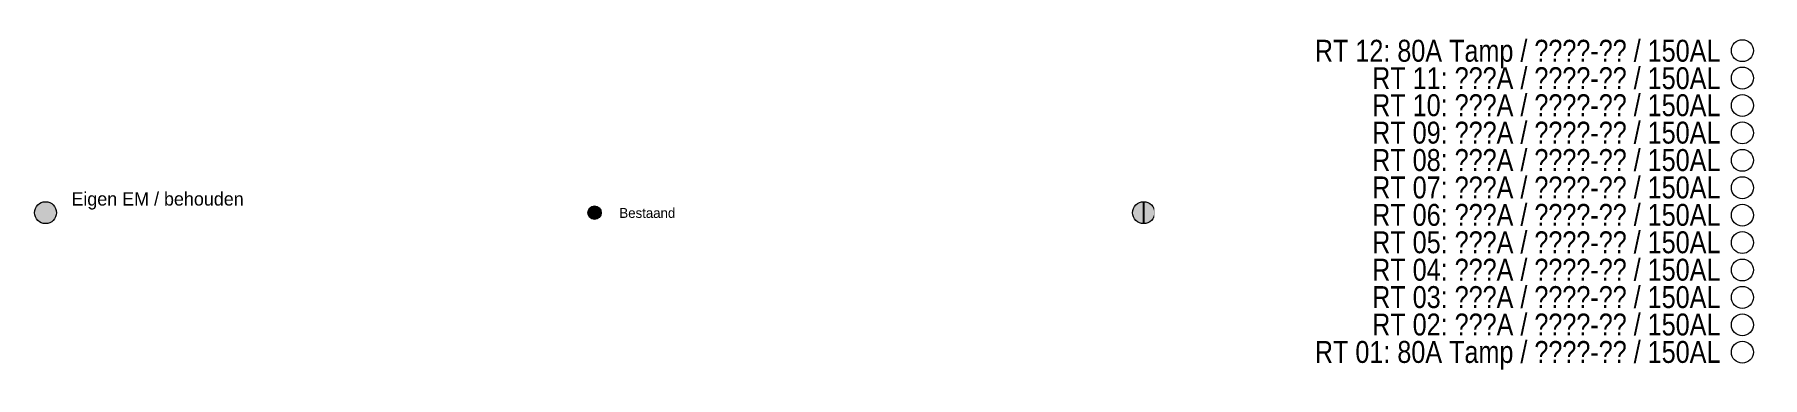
# Model space of a CAD drawing. Extents: x -0.5 to 78.2, y -7.5 to 8.1.
import ezdxf
from ezdxf.enums import TextEntityAlignment as Align

# ---------------------------------------------------------------- set-up
doc = ezdxf.new("R2018")
doc.units = 0
doc.header["$MEASUREMENT"] = 0
doc.linetypes.add('DASHED', pattern=[0.75, 0.5, -0.25])
for name, color, linetype, lineweight in [('01 - Bestaande kabel', 125, 'Continuous', 0), ('Aansluiting LS K01', 120, 'DASHED', 0), ('Aansluiting LS K02', 52, 'DASHED', 0), ('Aansluiting LS K03', 5, 'DASHED', 0), ('Aansluiting LS K06', 30, 'DASHED', 0), ('Aansluiting LS K07', 252, 'DASHED', 0), ('Aansluiting LS K08', 244, 'DASHED', 0), ('Aansluiting LS K09', 104, 'DASHED', 0), ('Aansluiting LS K10', 1, 'DASHED', 0), ('Aansluiting LS K11', 190, 'DASHED', 0), ('Aansluiting LS K12', 201, 'DASHED', 0), ('Knooppunt LS AM', 7, 'Continuous', 0)]:
    doc.layers.add(name, color=color, linetype=linetype, lineweight=lineweight)
doc.layers.add('01 - Station', color=7, linetype='Continuous')
doc.layers.add('Aansluiting LS K04', color=3, linetype='DASHED', lineweight=0, true_color=0x00f000)
doc.layers.add('Aansluiting LS K05', color=6, linetype='DASHED', lineweight=0, true_color=0xeb00eb)
doc.styles.add('TECHBASE_ARIAL_NOVA_LIGHT', font='ArialNova-Light.ttf')

# ---------------------------------------------------------------- blocks, each defined once
blk = doc.blocks.new('TB_NIEUWE MOF__40955691265E_B54C1F3F_ANL1_TEXT1_H045')
h = blk.add_hatch(color=0)
h.dxf.hatch_style = 1
edge = h.paths.add_edge_path()
edge.add_arc((0, 0), 0.5, 0, 360)
at = {"layer": 'Knooppunt LS AM'}
blk.add_circle((0, 0), 0.5, dxfattribs=at)
at = {"style": 'TECHBASE_ARIAL_NOVA_LIGHT'}
blk.add_attdef('MOF_TEKST', text='', height=0.45, dxfattribs=at).set_placement((1.177, 0.933), align=Align.TOP_LEFT)
blk = doc.blocks.new('TB_BESTAANDE MOF__40955691265E_17C99F20_ANL1_BLACK_CONT7_1_TEXT1_H045')
at = {"layer": '01 - Bestaande kabel', "transparency": 33554687}
h = blk.add_hatch(color=256, dxfattribs=at)
h.dxf.hatch_style = 1
edge = h.paths.add_edge_path()
edge.add_arc((0, 0), 0.305, 0, 360)
at = {"color": 7, "linetype": 'Continuous'}
blk.add_circle((0, 0), 0.305, dxfattribs=at)
at = {"color": 7, "style": 'TECHBASE_ARIAL_NOVA_LIGHT'}
blk.add_attdef('MOF_TEKST', text='', height=0.45, dxfattribs=at).set_placement((1.13, 0.212), align=Align.TOP_LEFT)
blk = doc.blocks.new('TB_MOF bestaand-nieuw__40955691265E_0B312397_ANL1_TEXT1_H045')
h = blk.add_hatch(color=0)
h.dxf.hatch_style = 1
h.paths.add_polyline_path([(0, 0.5), (0, -0.5, 0.414214), (0.5, 0, 0.414214)])
at = {"layer": '01 - Bestaande kabel'}
h = blk.add_hatch(color=256, dxfattribs=at)
h.dxf.hatch_style = 1
h.paths.add_polyline_path([(-0.5, 0, 0.414214), (0, -0.5), (0, 0.5, 0.414214)])
blk.add_lwpolyline([(0, 0.5), (0, -0.5)], dxfattribs=at)
at = {"layer": '01 - Station'}
blk.add_lwpolyline([(0, 0.5), (0, -0.5)], dxfattribs=at)
at = {"layer": 'Knooppunt LS AM'}
blk.add_circle((0, 0), 0.5, dxfattribs=at)
at = {"style": 'TECHBASE_ARIAL_NOVA_LIGHT'}
blk.add_attdef('MOF_TEKST', text='', height=0.45, dxfattribs=at).set_placement((1.177, 0.933), align=Align.TOP_LEFT)
blk = doc.blocks.new('TB_RT 1-12 LS__40955691265E_2D0FA900_ANL1_RT_BACK1')
at = {"linetype": 'DASHED'}
blk.add_wipeout([(-24.514, 8.123), (3.176, 8.123), (3.176, -7.515), (-24.514, -7.515)], dxfattribs=at)
at = {"layer": 'Aansluiting LS K01', "linetype": 'Continuous'}
blk.add_circle((2.263, -6.363), 0.5, dxfattribs=at)
at = {"layer": 'Aansluiting LS K02', "linetype": 'Continuous'}
blk.add_circle((2.263, -5.113), 0.5, dxfattribs=at)
at = {"layer": 'Aansluiting LS K03', "linetype": 'Continuous'}
blk.add_circle((2.263, -3.863), 0.5, dxfattribs=at)
at = {"layer": 'Aansluiting LS K04', "linetype": 'Continuous'}
blk.add_circle((2.263, -2.613), 0.5, dxfattribs=at)
at = {"layer": 'Aansluiting LS K05', "linetype": 'Continuous'}
blk.add_circle((2.263, -1.363), 0.5, dxfattribs=at)
at = {"layer": 'Aansluiting LS K06', "linetype": 'Continuous'}
blk.add_circle((2.263, -0.113), 0.5, dxfattribs=at)
at = {"layer": 'Aansluiting LS K07', "linetype": 'Continuous'}
blk.add_circle((2.263, 1.137), 0.5, dxfattribs=at)
at = {"layer": 'Aansluiting LS K08', "linetype": 'Continuous'}
blk.add_circle((2.263, 2.387), 0.5, dxfattribs=at)
at = {"layer": 'Aansluiting LS K09', "linetype": 'Continuous'}
blk.add_circle((2.263, 3.637), 0.5, dxfattribs=at)
at = {"layer": 'Aansluiting LS K10', "linetype": 'Continuous'}
blk.add_circle((2.263, 4.887), 0.5, dxfattribs=at)
at = {"layer": 'Aansluiting LS K11', "linetype": 'Continuous'}
blk.add_circle((2.263, 6.137), 0.5, dxfattribs=at)
at = {"layer": 'Aansluiting LS K12', "linetype": 'Continuous'}
blk.add_circle((2.263, 7.387), 0.5, dxfattribs=at)
at = {"layer": 'Aansluiting LS K01', "style": 'TECHBASE_ARIAL_NOVA_LIGHT'}
blk.add_attdef('RT_01:', text='', height=1, dxfattribs=at).set_placement((1.263, -6.85), align=Align.RIGHT)
at = {"layer": 'Aansluiting LS K02', "style": 'TECHBASE_ARIAL_NOVA_LIGHT'}
blk.add_attdef('RT_02:', text='', height=1, dxfattribs=at).set_placement((1.263, -5.6), align=Align.RIGHT)
at = {"layer": 'Aansluiting LS K03', "style": 'TECHBASE_ARIAL_NOVA_LIGHT'}
blk.add_attdef('RT_03:', text='', height=1, dxfattribs=at).set_placement((1.263, -4.349), align=Align.RIGHT)
at = {"layer": 'Aansluiting LS K04', "style": 'TECHBASE_ARIAL_NOVA_LIGHT'}
blk.add_attdef('RT_04:', text='', height=1, dxfattribs=at).set_placement((1.263, -3.1), align=Align.RIGHT)
at = {"layer": 'Aansluiting LS K05', "style": 'TECHBASE_ARIAL_NOVA_LIGHT'}
blk.add_attdef('RT_05:', text='', height=1, dxfattribs=at).set_placement((1.263, -1.85), align=Align.RIGHT)
at = {"layer": 'Aansluiting LS K06', "style": 'TECHBASE_ARIAL_NOVA_LIGHT'}
blk.add_attdef('RT_06:', text='', height=1, dxfattribs=at).set_placement((1.263, -0.6), align=Align.RIGHT)
at = {"layer": 'Aansluiting LS K07', "style": 'TECHBASE_ARIAL_NOVA_LIGHT'}
blk.add_attdef('RT_07:', text='', height=1, dxfattribs=at).set_placement((1.263, 0.65), align=Align.RIGHT)
at = {"layer": 'Aansluiting LS K08', "style": 'TECHBASE_ARIAL_NOVA_LIGHT'}
blk.add_attdef('RT_08:', text='', height=1, dxfattribs=at).set_placement((1.263, 1.9), align=Align.RIGHT)
at = {"layer": 'Aansluiting LS K09', "style": 'TECHBASE_ARIAL_NOVA_LIGHT'}
blk.add_attdef('RT_09:', text='', height=1, dxfattribs=at).set_placement((1.263, 3.15), align=Align.RIGHT)
at = {"layer": 'Aansluiting LS K10', "style": 'TECHBASE_ARIAL_NOVA_LIGHT'}
blk.add_attdef('RT_10:', text='', height=1, dxfattribs=at).set_placement((1.263, 4.4), align=Align.RIGHT)
at = {"layer": 'Aansluiting LS K11', "style": 'TECHBASE_ARIAL_NOVA_LIGHT'}
blk.add_attdef('RT_11:', text='', height=1, dxfattribs=at).set_placement((1.263, 5.633), align=Align.RIGHT)
at = {"layer": 'Aansluiting LS K12', "style": 'TECHBASE_ARIAL_NOVA_LIGHT'}
blk.add_attdef('RT_12:', text='', height=1, dxfattribs=at).set_placement((1.263, 6.883), align=Align.RIGHT)

msp = doc.modelspace()

# ---------------------------------------------------------------- block references
at = {"layer": 'Aansluiting LS K06'}
ref = msp.add_blockref('TB_NIEUWE MOF__40955691265E_B54C1F3F_ANL1_TEXT1_H045', (0, 0), dxfattribs=at)
lines = msp.add_mtext('Eigen EM / behouden', dxfattribs={"layer": '0', "insert": (1.177, 0.933), "char_height": 0.61, "attachment_point": 1, "style": 'TECHBASE_ARIAL_NOVA_LIGHT', "bg_fill": 3, "box_fill_scale": 1.5, "bg_fill_color": 256, "bg_fill_transparency": 0})
ref.add_attrib('MOF_TEKST', '', (1.177, 0.933)).embed_mtext(lines)
ref = msp.add_blockref('TB_MOF bestaand-nieuw__40955691265E_0B312397_ANL1_TEXT1_H045', (50, 0), dxfattribs=at)
lines = msp.add_mtext('VM 150Al->95Al (was ????-??)', dxfattribs={"layer": '0', "insert": (51.177, 0.933), "char_height": 0.45, "attachment_point": 1, "style": 'TECHBASE_ARIAL_NOVA_LIGHT', "bg_fill": 3, "box_fill_scale": 1.5, "bg_fill_color": 256, "bg_fill_transparency": 0})
ref.add_attrib('MOF_TEKST', '', (51.177, 0.933)).embed_mtext(lines)
ref = msp.add_blockref('TB_BESTAANDE MOF__40955691265E_17C99F20_ANL1_BLACK_CONT7_1_TEXT1_H045', (25, 0), dxfattribs=at)
lines = msp.add_mtext('Bestaand', dxfattribs={"layer": '0', "color": 7, "insert": (26.13, 0.212), "char_height": 0.45, "attachment_point": 1, "style": 'TECHBASE_ARIAL_NOVA_LIGHT', "bg_fill": 3, "box_fill_scale": 1.5, "bg_fill_color": 256, "bg_fill_transparency": 0})
ref.add_attrib('MOF_TEKST', '', (26.13, 0.212)).embed_mtext(lines)

# ---------------------------------------------------------------- next in the draw order: block references
msp.add_blockref('TB_RT 1-12 LS__40955691265E_2D0FA900_ANL1_RT_BACK1', (75, 0), dxfattribs=at).add_auto_attribs({'RT_12:': 'RT 12: 80A Tamp / ????-?? / 150AL', 'RT_11:': 'RT 11: ???A / ????-?? / 150AL', 'RT_10:': 'RT 10: ???A / ????-?? / 150AL', 'RT_09:': 'RT 09: ???A / ????-?? / 150AL', 'RT_08:': 'RT 08: ???A / ????-?? / 150AL', 'RT_07:': 'RT 07: ???A / ????-?? / 150AL', 'RT_06:': 'RT 06: ???A / ????-?? / 150AL', 'RT_05:': 'RT 05: ???A / ????-?? / 150AL', 'RT_04:': 'RT 04: ???A / ????-?? / 150AL', 'RT_03:': 'RT 03: ???A / ????-?? / 150AL', 'RT_02:': 'RT 02: ???A / ????-?? / 150AL', 'RT_01:': 'RT 01: 80A Tamp / ????-?? / 150AL'})

doc.saveas('drawing.dxf')
